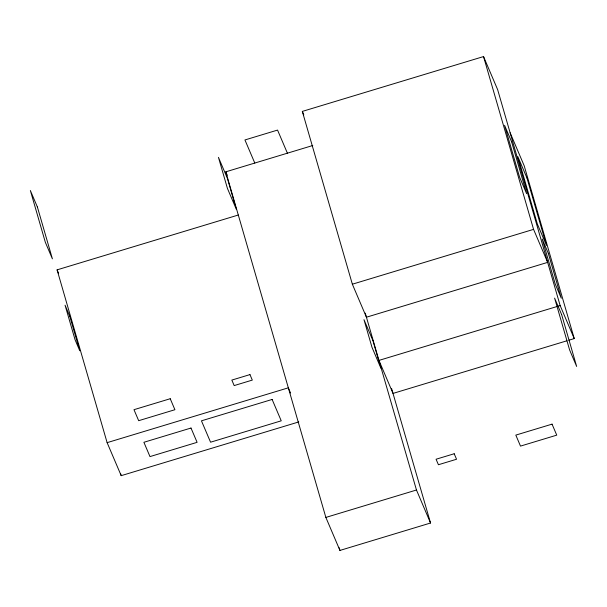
<?xml version="1.0" encoding="UTF-8"?>
<svg xmlns="http://www.w3.org/2000/svg" width="607" height="607" viewBox="0 0 607 607"><rect width="100%" height="100%" fill="white"/><g stroke="black" fill="none" stroke-linecap="round" stroke-linejoin="round"><path stroke-width="0.91" d="M483.536 56.572L533.568 229.37L547.651 262.376L366.438 317.211L352.356 284.205L302.324 111.407L483.536 56.572L497.619 89.578L560.155 305.579L574.237 338.577L568.797 340.224M391.568 388.412L430.545 523.014L339.935 550.428L325.86 517.422L225.796 171.827L312.78 145.505M298.788 421.926L121.203 475.66L107.12 442.655L57.088 269.857L238.301 215.022M352.356 284.205L533.568 229.37M107.12 442.655L288.333 387.82L290.556 393.033M560.155 305.579L378.943 360.406L393.017 393.412L566.984 340.77M325.86 517.422L416.47 490.008L430.545 523.014M510.123 132.774L524.198 165.779L574.237 338.577M302.324 111.407L303.803 114.875M287.407 153.184L277.551 130.08L244.94 139.951L254.788 163.048M225.796 171.827L227.276 175.294M57.088 269.857L58.576 273.325M365.247 313.113L416.47 490.008M339.146 547.696L339.935 550.428M120.672 473.839L121.203 475.66M170.226 398.723L133.98 409.687L138.677 420.689L174.915 409.717L170.226 398.723M249.955 374.595L231.836 380.081L234.181 385.582L252.307 380.096L249.955 374.595M272.126 399.452L201.448 420.833L210.568 442.2L281.238 420.818L272.126 399.452M191 428.034L143.889 442.291L149.99 456.593L197.1 442.336L191 428.034M454.195 453.748L436.076 459.233L438.421 464.734L456.547 459.249L454.195 453.748M552.051 424.141L515.813 435.105L520.503 446.107L556.748 435.143L552.051 424.141M511.61 141.803L504.569 125.308L519.577 177.145L526.618 193.648L511.61 141.803M526.952 177.98L517.839 156.614L537.354 224.006L546.467 245.372L526.952 177.98M548.288 253.294L542.188 238.999L555.193 283.924L561.293 298.227L548.288 253.294M561.642 314.608L554.601 298.105L569.609 349.943L576.65 366.446L561.642 314.608M372.903 340.573L363.98 319.669L371.992 347.318L380.908 368.221L372.903 340.573M227.359 178.261L218.444 157.357L227.45 188.466L236.366 209.369L227.359 178.261M37.391 207.01L30.35 190.515L45.358 242.352L52.399 258.855L37.391 207.01M69.752 316.194L65.063 305.192L75.071 339.753L79.76 350.755L69.752 316.194"/></g></svg>
